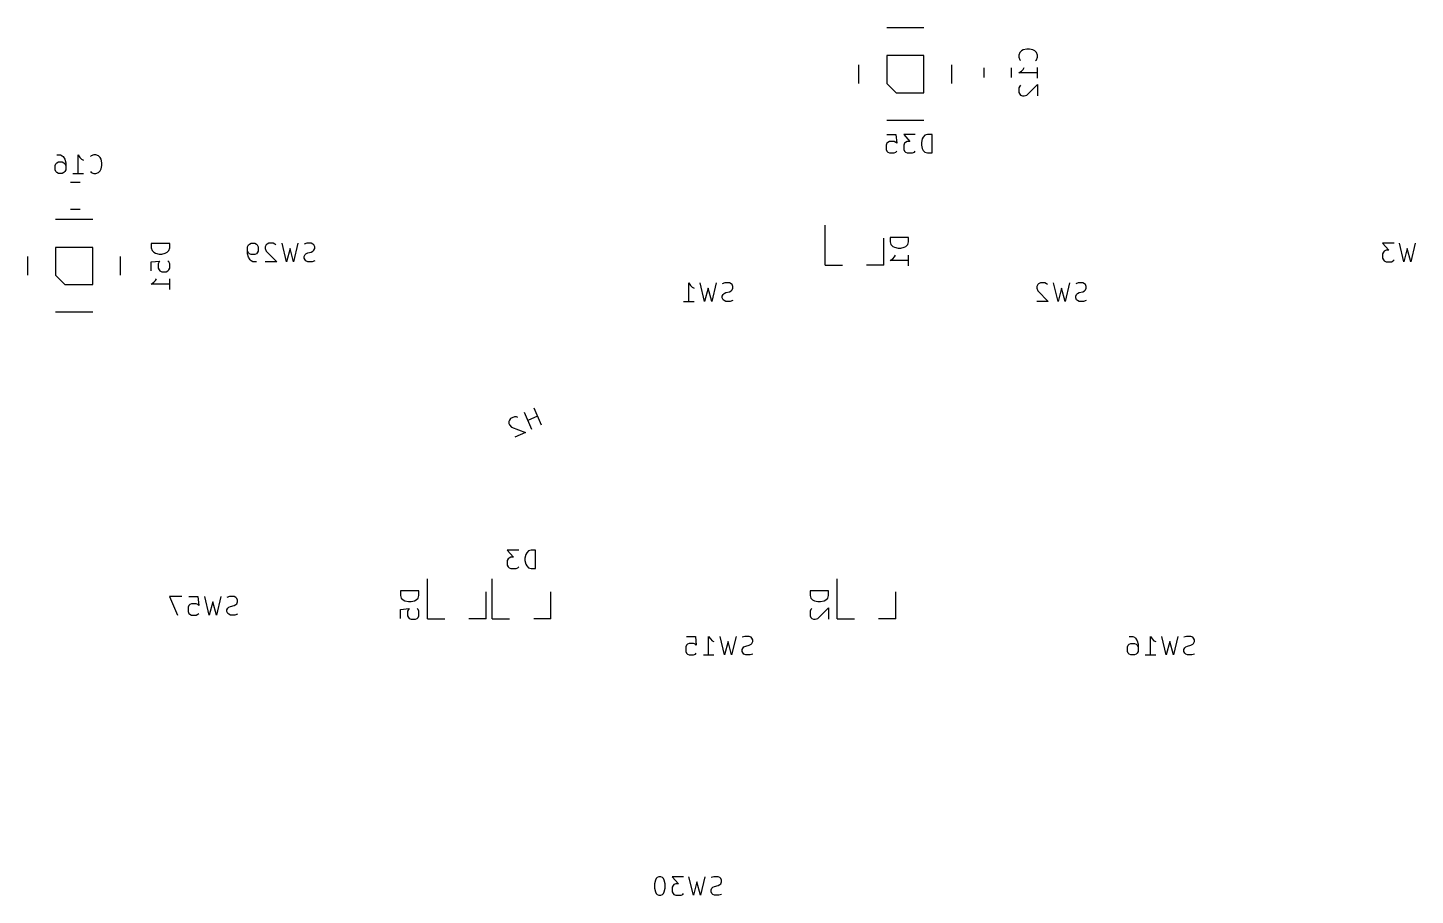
# Model space of a CAD drawing. Extents: x 27 to 362, y 19 to 136.
# Drawn here: x 28.7 to 103.5, y 81.9 to 128.7 of the extents above; entities that cross this region are included whole.
import ezdxf

# ---------------------------------------------------------------- set-up
doc = ezdxf.new("R2010")
doc.units = 0
doc.layers.add('BLACK', color=7, linetype='CONTINUOUS')

msp = doc.modelspace()

# ---------------------------------------------------------------- linework, layer by layer
at = {"layer": 'BLACK', "linetype": 'CONTINUOUS'}
for p, q in [((76.9765, 128.697), (74.9765, 128.697)), ((76.9765, 127.197), (74.9765, 127.197)), ((74.9765, 127.197), (74.9765, 125.697)), ((76.9765, 125.197), (76.9765, 127.197)), ((82.1427, 127.356), (82.0951, 127.213)), ((82.0951, 127.213), (82.0951, 127.118)), ((82.238, 127.452), (82.1427, 127.356)), ((82.3332, 127.499), (82.238, 127.452)), ((82.5237, 127.547), (82.3332, 127.499)), ((82.6666, 127.547), (82.5237, 127.547)), ((82.857, 127.499), (82.6666, 127.547)), ((82.9523, 127.452), (82.857, 127.499)), ((83.0475, 127.356), (82.9523, 127.452)), ((83.0951, 127.213), (83.0475, 127.356)), ((83.0951, 127.118), (83.0951, 127.213)), ((73.4765, 125.697), (73.4765, 126.697)), ((78.4765, 125.697), (78.4765, 126.697)), ((80.2277, 126.024), (80.2277, 126.546)), ((81.6977, 126.024), (81.6977, 126.546)), ((82.0951, 127.118), (82.1427, 126.975)), ((82.1427, 126.975), (82.1904, 126.928)), ((82.238, 126.356), (82.3332, 126.452)), ((82.3332, 126.452), (82.3808, 126.547)), ((82.9999, 126.928), (83.0475, 126.975)), ((83.0475, 126.975), (83.0951, 127.118)), ((83.0951, 125.975), (83.0951, 126.547)), ((74.9765, 125.697), (75.4765, 125.197)), ((82.0951, 126.261), (82.238, 126.356)), ((83.0951, 126.261), (82.0951, 126.261)), ((75.4765, 125.197), (76.9765, 125.197)), ((82.1427, 125.547), (82.0951, 125.452)), ((82.0951, 125.452), (82.0951, 125.213)), ((82.0951, 125.213), (82.1427, 125.118)), ((82.1904, 125.594), (82.1427, 125.547)), ((82.1427, 125.118), (82.1904, 125.071)), ((82.1904, 125.071), (82.2856, 125.023)), ((82.2856, 125.023), (82.3808, 125.023)), ((82.3808, 125.023), (82.5237, 125.071)), ((82.5237, 125.071), (83.0951, 125.642)), ((83.0951, 125.642), (83.0951, 125.023)), ((76.9765, 123.697), (74.9765, 123.697)), ((74.9857, 122.948), (75.4619, 122.948)), ((75.4619, 122.948), (75.5095, 122.471)), ((76.5095, 122.948), (75.8905, 122.948)), ((75.8905, 122.948), (76.2238, 122.567)), ((76.8905, 122.71), (76.8429, 122.519)), ((76.9381, 122.805), (76.8905, 122.71)), ((77.0333, 122.9), (76.9381, 122.805)), ((77.1762, 122.948), (77.0333, 122.9)), ((77.4143, 122.948), (77.1762, 122.948)), ((77.4143, 121.948), (77.4143, 122.948)), ((74.9857, 122.471), (74.9381, 122.376)), ((74.9381, 122.376), (74.9381, 122.138)), ((74.9381, 122.138), (74.9857, 122.043)), ((75.0333, 122.519), (74.9857, 122.471)), ((74.9857, 122.043), (75.0333, 121.995)), ((75.1286, 122.567), (75.0333, 122.519)), ((75.0333, 121.995), (75.1286, 121.948)), ((75.3667, 122.567), (75.1286, 122.567)), ((75.1286, 121.948), (75.3667, 121.948)), ((75.4619, 122.519), (75.3667, 122.567)), ((75.3667, 121.948), (75.4619, 121.995)), ((75.5095, 122.471), (75.4619, 122.519)), ((75.4619, 121.995), (75.5095, 122.043)), ((75.9381, 122.471), (75.8905, 122.376)), ((75.8905, 122.376), (75.8905, 122.138)), ((75.8905, 122.138), (75.9381, 122.043)), ((75.9857, 122.519), (75.9381, 122.471)), ((75.9381, 122.043), (75.9857, 121.995)), ((76.081, 122.567), (75.9857, 122.519)), ((75.9857, 121.995), (76.081, 121.948)), ((76.2238, 122.567), (76.081, 122.567)), ((76.081, 121.948), (76.3667, 121.948)), ((76.3667, 121.948), (76.4619, 121.995)), ((76.4619, 121.995), (76.5095, 122.043)), ((76.8429, 122.519), (76.8429, 122.376)), ((76.8429, 122.376), (76.8905, 122.186)), ((76.8905, 122.186), (76.9381, 122.09)), ((76.9381, 122.09), (77.0333, 121.995)), ((77.0333, 121.995), (77.1762, 121.948)), ((77.1762, 121.948), (77.4143, 121.948)), ((30.1381, 121.276), (30.1857, 121.371)), ((30.1381, 121.038), (30.1381, 121.276)), ((30.1857, 121.371), (30.2333, 121.419)), ((30.2333, 121.848), (30.4238, 121.848)), ((30.2333, 121.419), (30.3286, 121.467)), ((30.3286, 121.467), (30.519, 121.467)), ((30.4238, 121.848), (30.519, 121.8)), ((30.519, 121.8), (30.5667, 121.752)), ((30.519, 121.467), (30.6143, 121.419)), ((30.5667, 121.752), (30.6619, 121.61)), ((30.6143, 121.419), (30.6619, 121.371)), ((30.6619, 121.61), (30.7095, 121.419)), ((30.6619, 121.371), (30.7095, 121.276)), ((30.7095, 121.419), (30.7095, 121.038)), ((31.3762, 120.848), (31.3762, 121.848)), ((31.3762, 121.848), (31.4714, 121.705)), ((31.4714, 121.705), (31.5667, 121.61)), ((31.5667, 121.61), (31.6619, 121.562)), ((32.0905, 121.8), (32.0429, 121.752)), ((32.2333, 121.848), (32.0905, 121.8)), ((32.3286, 121.848), (32.2333, 121.848)), ((32.4714, 121.8), (32.3286, 121.848)), ((32.5667, 121.705), (32.4714, 121.8)), ((32.6143, 121.61), (32.5667, 121.705)), ((32.6619, 121.419), (32.6143, 121.61)), ((32.6143, 121.086), (32.6619, 121.276)), ((32.6619, 121.276), (32.6619, 121.419)), ((30.1857, 120.943), (30.1381, 121.038)), ((30.2333, 120.895), (30.1857, 120.943)), ((30.3286, 120.848), (30.2333, 120.895)), ((30.519, 120.848), (30.3286, 120.848)), ((30.6143, 120.895), (30.519, 120.848)), ((30.6619, 120.943), (30.6143, 120.895)), ((30.7095, 121.038), (30.6619, 120.943)), ((31.0905, 120.848), (31.6619, 120.848)), ((32.0429, 120.943), (32.0905, 120.895)), ((32.0905, 120.895), (32.2333, 120.848)), ((32.2333, 120.848), (32.3286, 120.848)), ((32.3286, 120.848), (32.4714, 120.895)), ((32.4714, 120.895), (32.5667, 120.99)), ((32.5667, 120.99), (32.6143, 121.086)), ((30.964, 120.382), (31.4865, 120.382)), ((32.164, 118.36), (30.164, 118.36)), ((30.964, 118.912), (31.4865, 118.912)), ((71.6527, 115.894), (71.6527, 118.054)), ((32.164, 116.86), (30.164, 116.86)), ((30.164, 116.86), (30.164, 115.36)), ((32.164, 114.86), (32.164, 116.86)), ((36.3164, 117.074), (35.3164, 117.074)), ((35.3164, 117.074), (35.3164, 116.836)), ((35.3164, 116.836), (35.364, 116.693)), ((35.364, 116.693), (35.4592, 116.598)), ((36.1735, 116.598), (36.2688, 116.693)), ((36.2688, 116.693), (36.3164, 116.836)), ((36.3164, 116.836), (36.3164, 117.074)), ((40.517, 116.897), (40.5646, 116.992)), ((40.517, 116.516), (40.517, 116.897)), ((40.5646, 116.992), (40.6122, 117.039)), ((40.6122, 117.039), (40.7074, 117.087)), ((40.7074, 117.087), (40.8979, 117.087)), ((40.8979, 117.087), (40.9932, 117.039)), ((40.9932, 117.039), (41.0408, 116.992)), ((41.0408, 116.992), (41.0884, 116.897)), ((41.0884, 116.897), (41.0884, 116.658)), ((41.517, 116.992), (41.4693, 116.897)), ((41.4693, 116.897), (41.4693, 116.801)), ((41.4693, 116.801), (41.517, 116.658)), ((41.5646, 117.039), (41.517, 116.992)), ((41.6598, 117.087), (41.5646, 117.039)), ((41.8979, 117.087), (41.6598, 117.087)), ((41.9932, 117.039), (41.8979, 117.087)), ((42.0408, 116.992), (41.9932, 117.039)), ((42.6122, 116.087), (42.3741, 117.087)), ((42.8027, 116.801), (42.6122, 116.087)), ((42.9932, 116.087), (42.8027, 116.801)), ((43.2312, 117.087), (42.9932, 116.087)), ((43.7074, 117.087), (43.5646, 117.039)), ((43.9455, 117.087), (43.7074, 117.087)), ((44.0408, 117.039), (43.9455, 117.087)), ((44.0884, 116.992), (44.0408, 117.039)), ((44.0408, 116.658), (44.0884, 116.706)), ((44.136, 116.897), (44.0884, 116.992)), ((44.0884, 116.706), (44.136, 116.801)), ((44.136, 116.801), (44.136, 116.897)), ((74.8127, 115.894), (74.8127, 117.354)), ((76.1524, 117.392), (75.1524, 117.392)), ((75.1524, 117.392), (75.1524, 117.154)), ((75.1524, 117.154), (75.2, 117.011)), ((75.2, 117.011), (75.2952, 116.916)), ((75.2952, 116.916), (75.3905, 116.868)), ((75.3905, 116.868), (75.581, 116.82)), ((75.581, 116.82), (75.7238, 116.82)), ((75.7238, 116.82), (75.9143, 116.868)), ((75.9143, 116.868), (76.0095, 116.916)), ((76.0095, 116.916), (76.1048, 117.011)), ((76.1048, 117.011), (76.1524, 117.154)), ((76.1524, 117.154), (76.1524, 117.392)), ((102.322, 117.087), (101.703, 117.087)), ((101.703, 117.087), (102.036, 116.706)), ((101.894, 116.706), (101.798, 116.658)), ((102.036, 116.706), (101.894, 116.706)), ((102.846, 116.087), (102.608, 117.087)), ((103.036, 116.801), (102.846, 116.087)), ((103.227, 116.087), (103.036, 116.801)), ((103.465, 117.087), (103.227, 116.087)), ((28.664, 115.36), (28.664, 116.36)), ((33.664, 115.36), (33.664, 116.36)), ((35.3164, 116.074), (35.7926, 116.122)), ((35.3164, 115.598), (35.3164, 116.074)), ((35.4592, 116.598), (35.5545, 116.55)), ((35.5545, 116.55), (35.7449, 116.503)), ((35.7449, 116.074), (35.6973, 115.979)), ((35.6973, 115.979), (35.6973, 115.741)), ((35.7449, 116.503), (35.8878, 116.503)), ((35.7926, 116.122), (35.7449, 116.074)), ((35.8878, 116.503), (36.0783, 116.55)), ((36.0783, 116.55), (36.1735, 116.598)), ((36.2688, 116.074), (36.2211, 116.122)), ((36.3164, 115.979), (36.2688, 116.074)), ((36.3164, 115.741), (36.3164, 115.979)), ((40.5646, 116.563), (40.517, 116.658)), ((40.5646, 116.325), (40.517, 116.516)), ((40.6122, 116.516), (40.5646, 116.563)), ((40.6598, 116.182), (40.5646, 116.325)), ((40.7074, 116.468), (40.6122, 116.516)), ((40.7074, 116.135), (40.6598, 116.182)), ((40.8979, 116.468), (40.7074, 116.468)), ((40.8027, 116.087), (40.7074, 116.135)), ((40.9932, 116.087), (40.8027, 116.087)), ((40.9932, 116.516), (40.8979, 116.468)), ((41.0408, 116.563), (40.9932, 116.516)), ((41.0884, 116.658), (41.0408, 116.563)), ((42.0884, 116.087), (41.4693, 116.087)), ((41.517, 116.658), (42.0884, 116.087)), ((43.5646, 116.373), (43.6122, 116.468)), ((43.5646, 116.278), (43.5646, 116.373)), ((43.6122, 116.182), (43.5646, 116.278)), ((43.6122, 116.468), (43.6598, 116.516)), ((43.6598, 116.135), (43.6122, 116.182)), ((43.6598, 116.516), (43.7551, 116.563)), ((43.7551, 116.087), (43.6598, 116.135)), ((43.7551, 116.563), (43.9455, 116.611)), ((43.9932, 116.087), (43.7551, 116.087)), ((43.9455, 116.611), (44.0408, 116.658)), ((44.136, 116.135), (43.9932, 116.087)), ((75.1524, 116.154), (75.2952, 116.249)), ((76.1524, 116.154), (75.1524, 116.154)), ((75.2952, 116.249), (75.3905, 116.344)), ((75.3905, 116.344), (75.4381, 116.439)), ((76.1524, 115.868), (76.1524, 116.439)), ((101.751, 116.611), (101.703, 116.516)), ((101.703, 116.516), (101.703, 116.277)), ((101.703, 116.277), (101.751, 116.182)), ((101.798, 116.658), (101.751, 116.611)), ((101.751, 116.182), (101.798, 116.135)), ((101.798, 116.135), (101.894, 116.087)), ((101.894, 116.087), (102.179, 116.087)), ((102.179, 116.087), (102.275, 116.135)), ((102.275, 116.135), (102.322, 116.182)), ((30.164, 115.36), (30.664, 114.86)), ((35.6973, 115.741), (35.7449, 115.646)), ((35.7449, 115.646), (35.7926, 115.598)), ((35.7926, 115.598), (35.8878, 115.55)), ((35.8878, 115.55), (36.1259, 115.55)), ((36.1259, 115.55), (36.2211, 115.598)), ((36.2211, 115.598), (36.2688, 115.646)), ((36.2688, 115.646), (36.3164, 115.741)), ((71.6527, 115.894), (72.5827, 115.894)), ((74.8127, 115.894), (73.8827, 115.894)), ((30.664, 114.86), (32.164, 114.86)), ((35.3164, 114.884), (35.4592, 114.979)), ((36.3164, 114.884), (35.3164, 114.884)), ((35.4592, 114.979), (35.5545, 115.074)), ((35.5545, 115.074), (35.6021, 115.169)), ((36.3164, 114.598), (36.3164, 115.169)), ((64.2989, 113.947), (64.2989, 114.947)), ((64.2989, 114.947), (64.3941, 114.804)), ((64.3941, 114.804), (64.4894, 114.709)), ((64.4894, 114.709), (64.5846, 114.661)), ((65.156, 113.947), (64.9179, 114.947)), ((65.3465, 114.661), (65.156, 113.947)), ((65.537, 113.947), (65.3465, 114.661)), ((65.7751, 114.947), (65.537, 113.947)), ((66.2513, 114.947), (66.1084, 114.899)), ((66.4894, 114.947), (66.2513, 114.947)), ((66.2989, 114.423), (66.4894, 114.471)), ((66.5846, 114.899), (66.4894, 114.947)), ((66.4894, 114.471), (66.5846, 114.518)), ((66.6322, 114.852), (66.5846, 114.899)), ((66.5846, 114.518), (66.6322, 114.566)), ((66.6798, 114.757), (66.6322, 114.852)), ((66.6322, 114.566), (66.6798, 114.661)), ((66.6798, 114.661), (66.6798, 114.757)), ((83.1108, 114.852), (83.0632, 114.757)), ((83.0632, 114.757), (83.0632, 114.661)), ((83.0632, 114.661), (83.1108, 114.518)), ((83.1584, 114.899), (83.1108, 114.852)), ((83.1108, 114.518), (83.6822, 113.947)), ((83.2536, 114.947), (83.1584, 114.899)), ((83.4917, 114.947), (83.2536, 114.947)), ((83.587, 114.899), (83.4917, 114.947)), ((83.6346, 114.852), (83.587, 114.899)), ((84.206, 113.947), (83.9679, 114.947)), ((84.3965, 114.661), (84.206, 113.947)), ((84.587, 113.947), (84.3965, 114.661)), ((84.8251, 114.947), (84.587, 113.947)), ((85.3013, 114.947), (85.1584, 114.899)), ((85.5393, 114.947), (85.3013, 114.947)), ((85.3489, 114.423), (85.5393, 114.471)), ((85.6346, 114.899), (85.5393, 114.947)), ((85.5393, 114.471), (85.6346, 114.518)), ((85.6822, 114.852), (85.6346, 114.899)), ((85.6346, 114.518), (85.6822, 114.566)), ((85.7298, 114.757), (85.6822, 114.852)), ((85.6822, 114.566), (85.7298, 114.661)), ((85.7298, 114.661), (85.7298, 114.757)), ((64.0132, 113.947), (64.5846, 113.947)), ((66.1084, 114.233), (66.156, 114.328)), ((66.1084, 114.137), (66.1084, 114.233)), ((66.156, 114.042), (66.1084, 114.137)), ((66.156, 114.328), (66.2036, 114.376)), ((66.2036, 113.995), (66.156, 114.042)), ((66.2036, 114.376), (66.2989, 114.423)), ((66.2989, 113.947), (66.2036, 113.995)), ((66.537, 113.947), (66.2989, 113.947)), ((66.6798, 113.995), (66.537, 113.947)), ((83.6822, 113.947), (83.0632, 113.947)), ((85.1584, 114.233), (85.206, 114.328)), ((85.1584, 114.138), (85.1584, 114.233)), ((85.206, 114.042), (85.1584, 114.138)), ((85.206, 114.328), (85.2536, 114.376)), ((85.2536, 113.995), (85.206, 114.042)), ((85.2536, 114.376), (85.3489, 114.423)), ((85.3489, 113.947), (85.2536, 113.995)), ((85.587, 113.947), (85.3489, 113.947)), ((85.7298, 113.995), (85.587, 113.947)), ((32.164, 113.36), (30.164, 113.36)), ((54.9135, 107.726), (54.696, 107.629)), ((55.0199, 107.721), (54.9135, 107.726)), ((55.0828, 107.697), (55.0199, 107.721)), ((55.8423, 107.045), (55.4356, 107.958)), ((56.1513, 107.755), (55.6293, 107.523)), ((56.3643, 107.277), (55.9576, 108.19)), ((54.6043, 107.484), (54.5995, 107.377)), ((54.5995, 107.377), (54.6382, 107.29)), ((54.6284, 107.547), (54.6043, 107.484)), ((54.696, 107.629), (54.6284, 107.547)), ((54.6382, 107.29), (54.7398, 107.179)), ((54.7398, 107.179), (55.4943, 106.89)), ((55.4943, 106.89), (54.9288, 106.638)), ((55.1333, 100.548), (54.5143, 100.548)), ((54.5143, 100.548), (54.8476, 100.167)), ((55.5143, 100.31), (55.4667, 100.119)), ((55.5619, 100.405), (55.5143, 100.31)), ((55.6571, 100.5), (55.5619, 100.405)), ((55.8, 100.548), (55.6571, 100.5)), ((56.0381, 100.548), (55.8, 100.548)), ((56.0381, 99.5476), (56.0381, 100.548)), ((54.5619, 100.071), (54.5143, 99.9762)), ((54.5143, 99.9762), (54.5143, 99.7381)), ((54.5143, 99.7381), (54.5619, 99.6429)), ((54.6095, 100.119), (54.5619, 100.071)), ((54.5619, 99.6429), (54.6095, 99.5952)), ((54.7048, 100.167), (54.6095, 100.119)), ((54.6095, 99.5952), (54.7048, 99.5476)), ((54.8476, 100.167), (54.7048, 100.167)), ((54.7048, 99.5476), (54.9905, 99.5476)), ((54.9905, 99.5476), (55.0857, 99.5952)), ((55.0857, 99.5952), (55.1333, 99.6429)), ((55.4667, 100.119), (55.4667, 99.9762)), ((55.4667, 99.9762), (55.5143, 99.7857)), ((55.5143, 99.7857), (55.5619, 99.6905)), ((55.5619, 99.6905), (55.6571, 99.5952)), ((55.6571, 99.5952), (55.8, 99.5476)), ((55.8, 99.5476), (56.0381, 99.5476)), ((50.2215, 96.8436), (50.2215, 99.0036)), ((53.709, 96.8437), (53.709, 99.0037)), ((72.304, 96.8437), (72.304, 99.0037)), ((36.976, 98.037), (36.3094, 98.037)), ((36.3094, 98.037), (36.7379, 97.037)), ((37.357, 98.037), (37.8332, 98.037)), ((37.8332, 98.037), (37.8808, 97.5608)), ((38.4522, 97.037), (38.2141, 98.037)), ((39.0713, 98.037), (38.8332, 97.037)), ((39.5474, 98.037), (39.4046, 97.9894)), ((39.7855, 98.037), (39.5474, 98.037)), ((39.8808, 97.9894), (39.7855, 98.037)), ((39.9284, 97.9418), (39.8808, 97.9894)), ((49.7539, 98.3417), (48.7539, 98.3417)), ((48.7539, 98.3417), (48.7539, 98.1036)), ((48.7539, 98.1036), (48.8015, 97.9608)), ((49.7063, 97.9608), (49.7539, 98.1036)), ((49.7539, 98.1036), (49.7539, 98.3417)), ((53.3815, 96.8436), (53.3815, 98.3036)), ((56.869, 96.8437), (56.869, 98.3037)), ((71.8364, 98.3417), (70.8364, 98.3417)), ((70.8364, 98.3417), (70.8364, 98.1037)), ((70.8364, 98.1037), (70.884, 97.9608)), ((71.7888, 97.9608), (71.8364, 98.1037)), ((71.8364, 98.1037), (71.8364, 98.3417)), ((75.464, 96.8437), (75.464, 98.3037)), ((37.357, 97.5608), (37.3094, 97.4656)), ((37.3094, 97.4656), (37.3094, 97.2275)), ((37.4046, 97.6084), (37.357, 97.5608)), ((37.4998, 97.6561), (37.4046, 97.6084)), ((37.7379, 97.6561), (37.4998, 97.6561)), ((37.8332, 97.6084), (37.7379, 97.6561)), ((37.8808, 97.5608), (37.8332, 97.6084)), ((38.6427, 97.7513), (38.4522, 97.037)), ((38.8332, 97.037), (38.6427, 97.7513)), ((39.4046, 97.3227), (39.4522, 97.418)), ((39.4046, 97.2275), (39.4046, 97.3227)), ((39.4522, 97.418), (39.4998, 97.4656)), ((39.4998, 97.4656), (39.5951, 97.5132)), ((39.5951, 97.5132), (39.7855, 97.5608)), ((39.7855, 97.5608), (39.8808, 97.6084)), ((39.8808, 97.6084), (39.9284, 97.6561)), ((39.976, 97.8465), (39.9284, 97.9418)), ((39.9284, 97.6561), (39.976, 97.7513)), ((39.976, 97.7513), (39.976, 97.8465)), ((48.7539, 97.3417), (49.2301, 97.3894)), ((48.7539, 96.8655), (48.7539, 97.3417)), ((48.8015, 97.9608), (48.8967, 97.8655)), ((48.8967, 97.8655), (48.992, 97.8179)), ((48.992, 97.8179), (49.1824, 97.7703)), ((49.1824, 97.3417), (49.1348, 97.2465)), ((49.1348, 97.2465), (49.1348, 97.0084)), ((49.1824, 97.7703), (49.3253, 97.7703)), ((49.2301, 97.3894), (49.1824, 97.3417)), ((49.3253, 97.7703), (49.5158, 97.8179)), ((49.5158, 97.8179), (49.611, 97.8655)), ((49.611, 97.8655), (49.7063, 97.9608)), ((49.7063, 97.3417), (49.6586, 97.3894)), ((49.7539, 97.2465), (49.7063, 97.3417)), ((49.7539, 97.0084), (49.7539, 97.2465)), ((70.884, 97.3417), (70.8364, 97.2465)), ((70.8364, 97.2465), (70.8364, 97.0084)), ((70.884, 97.9608), (70.9792, 97.8656)), ((70.9316, 97.3894), (70.884, 97.3417)), ((70.9792, 97.8656), (71.0745, 97.8179)), ((71.0745, 97.8179), (71.2649, 97.7703)), ((71.2649, 97.7703), (71.4078, 97.7703)), ((71.2649, 96.8656), (71.8364, 97.437)), ((71.4078, 97.7703), (71.5983, 97.8179)), ((71.5983, 97.8179), (71.6935, 97.8656)), ((71.6935, 97.8656), (71.7888, 97.9608)), ((71.8364, 97.437), (71.8364, 96.8179)), ((37.3094, 97.2275), (37.357, 97.1323)), ((37.357, 97.1323), (37.4046, 97.0846)), ((37.4046, 97.0846), (37.4998, 97.037)), ((37.4998, 97.037), (37.7379, 97.037)), ((37.7379, 97.037), (37.8332, 97.0846)), ((37.8332, 97.0846), (37.8808, 97.1323)), ((39.4522, 97.1323), (39.4046, 97.2275)), ((39.4998, 97.0846), (39.4522, 97.1323)), ((39.5951, 97.037), (39.4998, 97.0846)), ((39.8332, 97.037), (39.5951, 97.037)), ((39.976, 97.0846), (39.8332, 97.037)), ((49.1348, 97.0084), (49.1824, 96.9132)), ((49.1824, 96.9132), (49.2301, 96.8655)), ((49.2301, 96.8655), (49.3253, 96.8179)), ((49.3253, 96.8179), (49.5634, 96.8179)), ((49.5634, 96.8179), (49.6586, 96.8655)), ((49.6586, 96.8655), (49.7063, 96.9132)), ((49.7063, 96.9132), (49.7539, 97.0084)), ((50.2215, 96.8436), (51.1515, 96.8436)), ((53.3815, 96.8436), (52.4515, 96.8436)), ((53.709, 96.8437), (54.639, 96.8437)), ((56.869, 96.8437), (55.939, 96.8437)), ((70.8364, 97.0084), (70.884, 96.9132)), ((70.884, 96.9132), (70.9316, 96.8656)), ((70.9316, 96.8656), (71.0269, 96.8179)), ((71.0269, 96.8179), (71.1221, 96.8179)), ((71.1221, 96.8179), (71.2649, 96.8656)), ((72.304, 96.8437), (73.234, 96.8437)), ((75.464, 96.8437), (74.534, 96.8437)), ((64.1821, 95.897), (64.6583, 95.897)), ((64.6583, 95.897), (64.7059, 95.4208)), ((65.3726, 94.897), (65.3726, 95.897)), ((65.3726, 95.897), (65.4678, 95.7542)), ((65.4678, 95.7542), (65.563, 95.6589)), ((66.2297, 94.897), (65.9916, 95.897)), ((66.8488, 95.897), (66.6107, 94.897)), ((67.3249, 95.897), (67.1821, 95.8494)), ((67.563, 95.897), (67.3249, 95.897)), ((67.6583, 95.8494), (67.563, 95.897)), ((67.7059, 95.8018), (67.6583, 95.8494)), ((67.7535, 95.7065), (67.7059, 95.8018)), ((88.0422, 95.897), (88.2327, 95.897)), ((88.2327, 95.897), (88.3279, 95.8494)), ((88.3279, 95.8494), (88.3755, 95.8018)), ((88.3755, 95.8018), (88.4708, 95.6589)), ((89.1851, 94.897), (89.1851, 95.897)), ((89.1851, 95.897), (89.2803, 95.7542)), ((89.2803, 95.7542), (89.3755, 95.6589)), ((90.0422, 94.897), (89.8041, 95.897)), ((90.6613, 95.897), (90.4232, 94.897)), ((91.1374, 95.897), (90.9946, 95.8494)), ((91.3755, 95.897), (91.1374, 95.897)), ((91.4708, 95.8494), (91.3755, 95.897)), ((91.5184, 95.8018), (91.4708, 95.8494)), ((91.566, 95.7065), (91.5184, 95.8018)), ((64.1821, 95.4208), (64.1345, 95.3256)), ((64.1345, 95.3256), (64.1345, 95.0875)), ((64.1345, 95.0875), (64.1821, 94.9923)), ((64.2297, 95.4684), (64.1821, 95.4208)), ((64.3249, 95.5161), (64.2297, 95.4684)), ((64.563, 95.5161), (64.3249, 95.5161)), ((64.6583, 95.4684), (64.563, 95.5161)), ((64.7059, 95.4208), (64.6583, 95.4684)), ((65.563, 95.6589), (65.6583, 95.6113)), ((66.4202, 95.6113), (66.2297, 94.897)), ((66.6107, 94.897), (66.4202, 95.6113)), ((67.1821, 95.1827), (67.2297, 95.278)), ((67.1821, 95.0875), (67.1821, 95.1827)), ((67.2297, 94.9923), (67.1821, 95.0875)), ((67.2297, 95.278), (67.2773, 95.3256)), ((67.2773, 95.3256), (67.3726, 95.3732)), ((67.3726, 95.3732), (67.563, 95.4208)), ((67.563, 95.4208), (67.6583, 95.4684)), ((67.6583, 95.4684), (67.7059, 95.5161)), ((67.7059, 95.5161), (67.7535, 95.6113)), ((67.7535, 95.6113), (67.7535, 95.7065)), ((87.947, 95.3256), (87.9946, 95.4208)), ((87.947, 95.0875), (87.947, 95.3256)), ((87.9946, 94.9923), (87.947, 95.0875)), ((87.9946, 95.4208), (88.0422, 95.4684)), ((88.0422, 95.4684), (88.1374, 95.5161)), ((88.1374, 95.5161), (88.3279, 95.5161)), ((88.3279, 95.5161), (88.4232, 95.4684)), ((88.4232, 95.4684), (88.4708, 95.4208)), ((88.4708, 95.6589), (88.5184, 95.4684)), ((88.4708, 95.4208), (88.5184, 95.3256)), ((88.5184, 95.0875), (88.4708, 94.9923)), ((88.5184, 95.4684), (88.5184, 95.0875)), ((89.3755, 95.6589), (89.4708, 95.6113)), ((90.2327, 95.6113), (90.0422, 94.897)), ((90.4232, 94.897), (90.2327, 95.6113)), ((90.9946, 95.1827), (91.0422, 95.278)), ((90.9946, 95.0875), (90.9946, 95.1827)), ((91.0422, 94.9923), (90.9946, 95.0875)), ((91.0422, 95.278), (91.0898, 95.3256)), ((91.0898, 95.3256), (91.1851, 95.3732)), ((91.1851, 95.3732), (91.3755, 95.4208)), ((91.3755, 95.4208), (91.4708, 95.4684)), ((91.4708, 95.4684), (91.5184, 95.5161)), ((91.5184, 95.5161), (91.566, 95.6113)), ((91.566, 95.6113), (91.566, 95.7065)), ((64.1821, 94.9923), (64.2297, 94.9446)), ((64.2297, 94.9446), (64.3249, 94.897)), ((64.3249, 94.897), (64.563, 94.897)), ((64.563, 94.897), (64.6583, 94.9446)), ((64.6583, 94.9446), (64.7059, 94.9923)), ((65.0869, 94.897), (65.6583, 94.897)), ((67.2773, 94.9446), (67.2297, 94.9923)), ((67.3726, 94.897), (67.2773, 94.9446)), ((67.6107, 94.897), (67.3726, 94.897)), ((67.7535, 94.9446), (67.6107, 94.897)), ((88.0422, 94.9446), (87.9946, 94.9923)), ((88.1374, 94.897), (88.0422, 94.9446)), ((88.3279, 94.897), (88.1374, 94.897)), ((88.4232, 94.9446), (88.3279, 94.897)), ((88.4708, 94.9923), (88.4232, 94.9446)), ((88.8994, 94.897), (89.4708, 94.897)), ((91.0898, 94.9446), (91.0422, 94.9923)), ((91.1851, 94.897), (91.0898, 94.9446)), ((91.4232, 94.897), (91.1851, 94.897)), ((91.566, 94.9446), (91.4232, 94.897)), ((62.5008, 82.7525), (62.4532, 82.5621)), ((62.4532, 82.5621), (62.4532, 82.324)), ((62.4532, 82.324), (62.5008, 82.1335)), ((62.5485, 82.8478), (62.5008, 82.7525)), ((62.5961, 82.8954), (62.5485, 82.8478)), ((62.6913, 82.943), (62.5961, 82.8954)), ((62.7866, 82.943), (62.6913, 82.943)), ((62.8818, 82.8954), (62.7866, 82.943)), ((62.9294, 82.8478), (62.8818, 82.8954)), ((62.977, 82.7525), (62.9294, 82.8478)), ((63.0246, 82.5621), (62.977, 82.7525)), ((62.977, 82.1335), (63.0246, 82.324)), ((63.0246, 82.324), (63.0246, 82.5621)), ((64.0246, 82.943), (63.4056, 82.943)), ((63.4056, 82.943), (63.7389, 82.5621)), ((63.4532, 82.4668), (63.4056, 82.3716)), ((63.4056, 82.3716), (63.4056, 82.1335)), ((63.5008, 82.5144), (63.4532, 82.4668)), ((63.5961, 82.5621), (63.5008, 82.5144)), ((63.7389, 82.5621), (63.5961, 82.5621)), ((64.5485, 81.943), (64.3104, 82.943)), ((64.7389, 82.6573), (64.5485, 81.943)), ((64.9294, 81.943), (64.7389, 82.6573)), ((65.1675, 82.943), (64.9294, 81.943)), ((65.6437, 82.943), (65.5008, 82.8954)), ((65.5008, 82.2287), (65.5485, 82.324)), ((65.5485, 82.324), (65.5961, 82.3716)), ((65.5961, 82.3716), (65.6913, 82.4192)), ((65.8818, 82.943), (65.6437, 82.943)), ((65.6913, 82.4192), (65.8818, 82.4668)), ((65.977, 82.8954), (65.8818, 82.943)), ((65.8818, 82.4668), (65.977, 82.5144)), ((66.0246, 82.8478), (65.977, 82.8954)), ((65.977, 82.5144), (66.0246, 82.5621)), ((66.0723, 82.7525), (66.0246, 82.8478)), ((66.0246, 82.5621), (66.0723, 82.6573)), ((66.0723, 82.6573), (66.0723, 82.7525)), ((62.5008, 82.1335), (62.5485, 82.0383)), ((62.5485, 82.0383), (62.5961, 81.9906)), ((62.5961, 81.9906), (62.6913, 81.943)), ((62.6913, 81.943), (62.7866, 81.943)), ((62.7866, 81.943), (62.8818, 81.9906)), ((62.8818, 81.9906), (62.9294, 82.0383)), ((62.9294, 82.0383), (62.977, 82.1335)), ((63.4056, 82.1335), (63.4532, 82.0383)), ((63.4532, 82.0383), (63.5008, 81.9906)), ((63.5008, 81.9906), (63.5961, 81.943)), ((63.5961, 81.943), (63.8818, 81.943)), ((63.8818, 81.943), (63.977, 81.9906)), ((63.977, 81.9906), (64.0246, 82.0383)), ((65.5008, 82.1335), (65.5008, 82.2287)), ((65.5485, 82.0383), (65.5008, 82.1335)), ((65.5961, 81.9906), (65.5485, 82.0383)), ((65.6913, 81.943), (65.5961, 81.9906)), ((65.9294, 81.943), (65.6913, 81.943)), ((66.0723, 81.9906), (65.9294, 81.943))]:
    msp.add_line(p, q, dxfattribs=at)

doc.saveas('drawing.dxf')
